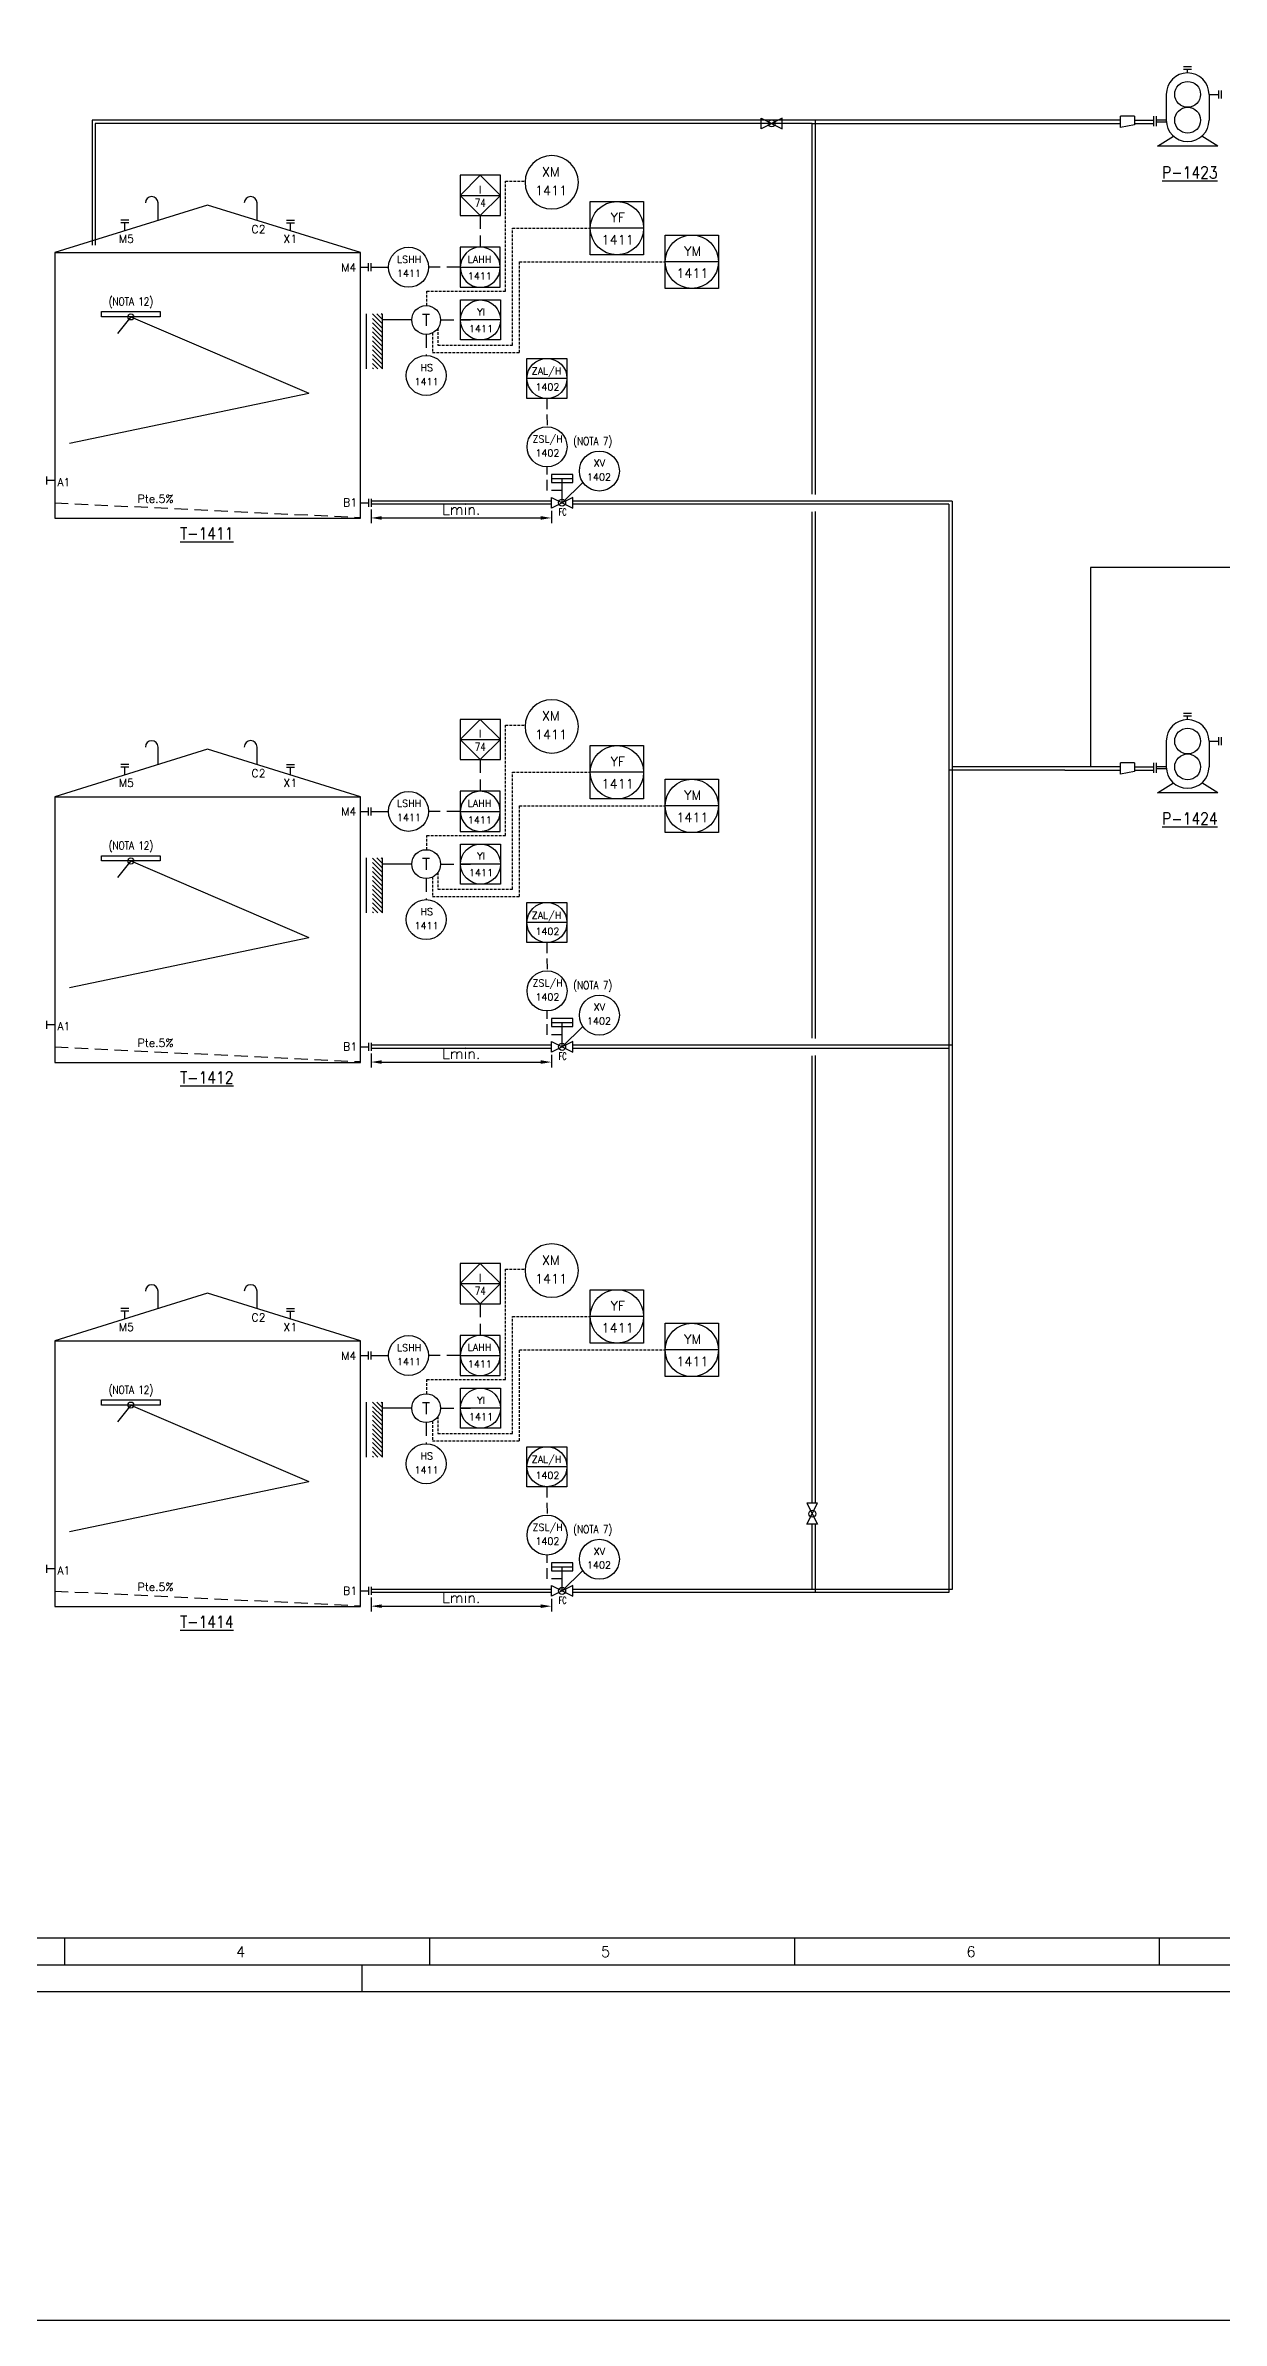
# Model space of a CAD drawing. Header units: millimetres. Extents: x 108 to 2962, y 3858 to 4561.
# Drawn here: x 378.1 to 598.6, y 3857.6 to 4283.9 of the extents above; entities that cross this region are included whole.
import ezdxf
from ezdxf.enums import TextEntityAlignment as Align

# ---------------------------------------------------------------- set-up
doc = ezdxf.new("R2010")
doc.units = ezdxf.units.MM
doc.linetypes.add('TRAZOS', pattern=[0.75, 0.5, -0.25])
for name, color, linetype in [('CAJETIN', 1, 'Continuous'), ('COTAS', 4, 'Continuous'), ('EQUIPOS', 5, 'Continuous'), ('EQUIPOS 02', 1, 'Continuous'), ('FORMATO', 7, 'Continuous'), ('INSTRUMENTOS', 1, 'Continuous'), ('TEX', 7, 'Continuous'), ('TEX EQUIPOS', 6, 'Continuous'), ('TEXTO-INSTRUMENTACION', 7, 'Continuous'), ('TEXTO-VALVULAS Y ACCESORIOS', 7, 'Continuous'), ('TUBERIA', 5, 'Continuous'), ('TUBERÍA2', 1, 'TRAZOS'), ('VALVULAS Y ACCESORIOS', 1, 'Continuous')]:
    doc.layers.add(name, color=color, linetype=linetype)
doc.styles.add('PY', font='ROMANS.shx')
doc.styles.add('PY1', font='ROMANS.shx', dxfattribs={"width": 0.8})
doc.styles.add('PY3', font='ROMANS.shx', dxfattribs={"width": 0.6})
doc.styles.add('TXT', font='txt')
doc.linetypes.add('SEÑAL_MECANICA2', pattern='A,4.411183,["o",PY,S=4.130212,R=360,X=0,Y=-1.374288],0.588817,-0.374158,["",PY,S=2,R=360,X=0,Y=-0.688262],-2.183682', length=7.55784)
doc.dimstyles.new('1-5', dxfattribs={"dimtxt": 2, "dimasz": 2, "dimexe": 1, "dimexo": 0.5, "dimgap": 0.6, "dimtad": 1, "dimdec": 0, "dimlfac": 5, "dimzin": 0, "dimdsep": 46, "dimtxsty": 'PY', "dimcen": 0.7, "dimclrd": 4, "dimclre": 4, "dimclrt": 7, "dimazin": 0, "dimtfac": 1, "dimtdec": 0, "dimtofl": 0, "dimtmove": 0, "dimatfit": 3, "dimfxl": 1, "dimtolj": 1, "dimtzin": 0, "dimarcsym": 0})

# ---------------------------------------------------------------- blocks, each defined once
blk = doc.blocks.new('SEÑAL CIR')
at = {"color": 1}
blk.add_circle((0, 5.7), 5.7, dxfattribs=at)
at = {"layer": 'INSTRUMENTOS', "linetype": 'Continuous', "style": 'PY', "flags": 4}
for p in [(0.18, 6.94), (0.13, 2.95)]:
    blk.add_attdef('---', text='', height=2, dxfattribs=at).set_placement(p, align=Align.CENTER)
blk = doc.blocks.new('SEÑAL CIRCU MARCO')
at = {"color": 1, "linetype": 'Continuous', "ltscale": 0.5}
blk.add_line((5.7, 5.7), (-5.7, 5.7), dxfattribs=at)
at = {"color": 1, "flags": 128}
blk.add_lwpolyline([(5.7, 0), (-5.7, 0), (-5.7, 11.4), (5.7, 11.4)], close=True, dxfattribs=at)
at = {"color": 1}
blk.add_circle((0, 5.7), 5.7, dxfattribs=at)
at = {"style": 'PY'}
for tag, p in [('XXX', (0.18, 7.98)), ('YYY', (0.13, 3.24))]:
    blk.add_attdef(tag, text='', height=2, dxfattribs=at).set_placement(p, align=Align.MIDDLE)
blk = doc.blocks.new('SECUENCIA PROGRAMADA EN SISTEMA DE CONTROL PLC')
at = {"layer": 'INSTRUMENTOS'}
blk.add_line((-5, 5), (5, 5), dxfattribs=at)
at = {"layer": 'INSTRUMENTOS', "flags": 128}
for points in [[(0, 0), (-5, 5), (0, 10), (5, 5)], [(-5, 0), (5, 0), (5, 10), (-5, 10)]]:
    blk.add_lwpolyline(points, close=True, dxfattribs=at)
at = {"layer": 'TEXTO-INSTRUMENTACION', "linetype": 'Continuous', "style": 'PY1', "width": 0.8}
for tag, p in [('XXX', (0.01, 6.43)), ('YYY', (0.01, 3.17))]:
    blk.add_attdef(tag, text='', height=2, dxfattribs=at).set_placement(p, align=Align.MIDDLE_CENTER)
blk = doc.blocks.new('VALV GLOB-V')
at = {"layer": 'INSTRUMENTOS', "color": 1, "flags": 128}
blk.add_lwpolyline([(5.7, -1.43), (5.7, 1.43), (0, -1.43), (0, 1.43)], close=True, dxfattribs=at)
at = {"layer": 'INSTRUMENTOS', "color": 1}
blk.add_circle((2.85, 0), 0.95, dxfattribs=at)
at = {"layer": 'INSTRUMENTOS', "color": 7, "linetype": 'SEÑAL_MECANICA2', "style": 'PY'}
blk.add_attdef('REF.', text='', height=2, dxfattribs=at).set_placement((3, -3.37), align=Align.MIDDLE)
blk = doc.blocks.new('*D22')
at = {"layer": 'COTAS', "color": 4, "lineweight": -2, "transparency": 16777216}
for p, q in [((439.14, 3993.05), (439.14, 3990.44)), ((441.14, 3991.44), (470.97, 3991.44)), ((472.97, 3992.8), (472.97, 3990.44))]:
    blk.add_line(p, q, dxfattribs=at)
at = {"layer": 'COTAS', "color": 4, "transparency": 16777216}
for points in [[(441.14, 3991.78), (441.14, 3991.11), (439.14, 3991.44)], [(470.97, 3991.78), (470.97, 3991.11), (472.97, 3991.44)]]:
    blk.add_solid(points, dxfattribs=at)
at = {"layer": 'Defpoints', "color": 0, "transparency": 16777216}
for p in [(439.14, 3993.55), (472.97, 3993.3), (472.97, 3991.44)]:
    blk.add_point(p, dxfattribs=at)
at = {"layer": 'COTAS', "color": 7, "transparency": 16777216, "insert": (456.06, 3993.04), "char_height": 2, "attachment_point": 5, "style": 'PY'}
blk.add_mtext('\\A1;Lmin.', dxfattribs=at)
blk = doc.blocks.new('*D23')
at = {"layer": 'COTAS', "color": 4, "lineweight": -2, "transparency": 16777216}
for p, q in [((439.14, 4095.03), (439.14, 4092.42)), ((441.14, 4093.42), (470.97, 4093.42)), ((472.97, 4094.78), (472.97, 4092.42))]:
    blk.add_line(p, q, dxfattribs=at)
at = {"layer": 'COTAS', "color": 4, "transparency": 16777216}
for points in [[(441.14, 4093.76), (441.14, 4093.09), (439.14, 4093.42)], [(470.97, 4093.76), (470.97, 4093.09), (472.97, 4093.42)]]:
    blk.add_solid(points, dxfattribs=at)
at = {"layer": 'Defpoints', "color": 0, "transparency": 16777216}
for p in [(439.14, 4095.53), (472.97, 4095.28), (472.97, 4093.42)]:
    blk.add_point(p, dxfattribs=at)
at = {"layer": 'COTAS', "color": 7, "transparency": 16777216, "insert": (456.06, 4095.02), "char_height": 2, "attachment_point": 5, "style": 'PY'}
blk.add_mtext('\\A1;Lmin.', dxfattribs=at)
blk = doc.blocks.new('*D21')
at = {"layer": 'COTAS', "color": 4, "lineweight": -2, "transparency": 16777216}
for p, q in [((439.14, 4197.01), (439.14, 4194.4)), ((472.97, 4196.76), (472.97, 4194.4)), ((441.14, 4195.4), (470.97, 4195.4))]:
    blk.add_line(p, q, dxfattribs=at)
at = {"layer": 'COTAS', "color": 4, "transparency": 16777216}
for points in [[(441.14, 4195.74), (441.14, 4195.07), (439.14, 4195.4)], [(470.97, 4195.74), (470.97, 4195.07), (472.97, 4195.4)]]:
    blk.add_solid(points, dxfattribs=at)
at = {"layer": 'Defpoints', "color": 0, "transparency": 16777216}
for p in [(439.14, 4197.51), (472.97, 4197.26), (472.97, 4195.4)]:
    blk.add_point(p, dxfattribs=at)
at = {"layer": 'COTAS', "color": 7, "transparency": 16777216, "insert": (456.06, 4197), "char_height": 2, "attachment_point": 5, "style": 'PY'}
blk.add_mtext('\\A1;Lmin.', dxfattribs=at)
blk = doc.blocks.new('BOMBA TORNILLO HELICOIDAL')
at = {"layer": 'EQUIPOS', "linetype": 'Continuous'}
for p, q in [((8.47, 11.81), (8.47, 12.67)), ((13.82, 6.46), (16.27, 6.46)), ((3.12, 0), (0.67, 0))]:
    blk.add_line(p, q, dxfattribs=at)
at = {"layer": 'EQUIPOS'}
for p, q in [((3.12, 6.46), (3.12, 0)), ((13.82, 6.46), (13.82, 0)), ((0.94, -6.45), (4.91, -3.99)), ((15.99, -6.45), (12.03, -3.99)), ((15.99, -6.45), (0.94, -6.45))]:
    blk.add_line(p, q, dxfattribs=at)
for centre, start, end in [((8.47, 6.46), 0, 180), ((8.47, 0), 180, 0)]:
    blk.add_arc(centre, 5.35, start, end, dxfattribs=at)
at = {"layer": 'EQUIPOS 02', "color": 5}
for centre in [(8.47, 6.46), (8.47, 0)]:
    blk.add_circle(centre, 3.23, dxfattribs=at)
at = {"layer": 'TUBERIA', "linetype": 'Continuous'}
blk.add_line((2.65, 0), (0.67, 0), dxfattribs=at)
at = {"layer": 'VALVULAS Y ACCESORIOS', "ltscale": 0.1}
for p, q in [((9.47, 13.34), (7.47, 13.34)), ((9.47, 12.67), (7.47, 12.67)), ((16.27, 5.46), (16.27, 7.46)), ((16.94, 5.46), (16.94, 7.46)), ((0, -1), (0, 1)), ((0, -1), (0, 1)), ((0.67, -1), (0.67, 1)), ((0.67, -1), (0.67, 1))]:
    blk.add_line(p, q, dxfattribs=at)
at = {"layer": 'TEX EQUIPOS', "linetype": 'Continuous', "style": 'PY1', "width": 0.8}
blk.add_attdef('REF_EQUIPO', text='', height=3, dxfattribs=at).set_placement((8.47, -9.73), align=Align.MIDDLE_CENTER)
blk = doc.blocks.new('MARCO-A1')
at = {"layer": 'FORMATO', "color": 5}
for p, q in [((215.25, 10), (215.25, 5)), ((283.67, 10), (283.67, 5)), ((352.08, 10), (352.08, 5)), ((420.5, 10), (420.5, 5))]:
    blk.add_line(p, q, dxfattribs=at)
at = {"layer": 'FORMATO', "color": 1, "linetype": 'Continuous'}
blk.add_line((271, 5), (271, 0), dxfattribs=at)
at = {"layer": 'FORMATO', "color": 1}
blk.add_lwpolyline([(0, 594), (841, 594), (841, 0), (0, 0)], close=True, dxfattribs=at)
at = {"layer": 'FORMATO', "color": 5}
blk.add_lwpolyline([(5, 589), (836, 589), (836, 5), (5, 5)], close=True, dxfattribs=at)
at = {"layer": 'FORMATO', "color": 8, "linetype": 'Continuous'}
blk.add_lwpolyline([(10, 584), (831, 584), (831, 10), (10, 10)], close=True, dxfattribs=at)
at = {"layer": 'FORMATO', "color": 1, "style": 'PY'}
for s, p in [('4', (247.4, 6.5)), ('5', (315.82, 6.5)), ('6', (384.34, 6.5))]:
    blk.add_text(s, height=2, dxfattribs=at).set_placement(p)

msp = doc.modelspace()

# ---------------------------------------------------------------- hatches: boundary and pattern name
at = {"layer": 'EQUIPOS'}
h = msp.add_hatch(dxfattribs=at)
h.set_pattern_fill('ANSI31', color=4, scale=0.1875, style=0)
h.set_pattern_definition([(135, (1365.5882, 4826.2448), (0.4209495, 0.4209495), [])])
h.paths.add_polyline_path([(441.28, 4223.35), (439.41, 4223.35), (439.41, 4233.67), (441.28, 4233.67)])
h = msp.add_hatch(dxfattribs=at)
h.set_pattern_fill('ANSI31', color=4, scale=0.1875, style=0)
h.set_pattern_definition([(135, (1365.5882, 4724.26406), (0.4209495, 0.4209495), [])])
h.paths.add_polyline_path([(441.28, 4121.37), (439.41, 4121.37), (439.41, 4131.68), (441.28, 4131.68)])
h = msp.add_hatch(dxfattribs=at)
h.set_pattern_fill('ANSI31', color=4, scale=0.1875, style=0)
h.set_pattern_definition([(135, (1365.5882, 4622.2833), (0.4209495, 0.4209495), [])])
h.paths.add_polyline_path([(441.28, 4019.39), (439.41, 4019.39), (439.41, 4029.7), (441.28, 4029.7)])

# ---------------------------------------------------------------- linework, layer by layer
at = {"color": 1}
for p, q in [((579.66, 4268.58), (579.66, 4270.72)), ((582.29, 4270.72), (579.66, 4270.72)), ((582.29, 4269.07), (579.66, 4268.58)), ((582.29, 4270.72), (582.29, 4269.07)), ((439.14, 4242.39), (442.43, 4242.39)), ((446.78, 4232.51), (441.28, 4232.51)), ((474.97, 4198.26), (478.85, 4202.07)), ((579.66, 4147.37), (579.66, 4149.51)), ((582.29, 4149.51), (579.66, 4149.51)), ((582.29, 4149.51), (582.29, 4147.87)), ((582.29, 4147.87), (579.66, 4147.37)), ((439.14, 4140.41), (442.43, 4140.41)), ((446.78, 4130.53), (441.28, 4130.53)), ((474.97, 4096.28), (478.85, 4100.09)), ((439.14, 4038.43), (442.43, 4038.43)), ((446.78, 4028.55), (441.28, 4028.55)), ((474.97, 3994.3), (478.85, 3998.11))]:
    msp.add_line(p, q, dxfattribs=at)
at = {"color": 2}
msp.add_lwpolyline([(107.7, 4560.78), (1052.9, 4560.78), (1052.9, 3857.56), (107.7, 3857.56)], close=True, dxfattribs=at)
at = {"color": 1}
for centre in [(449.48, 4232.51), (449.48, 4130.53), (449.48, 4028.55)]:
    msp.add_circle(centre, 2.7, dxfattribs=at)
at = {"layer": 'CAJETIN', "color": 1, "linetype": 'TRAZOS', "ltscale": 5}
for p, q in [((459.63, 4252.09), (459.63, 4246.14)), ((455.87, 4242.39), (449.93, 4242.39)), ((379.84, 4198.24), (437.16, 4195.48)), ((459.63, 4150.11), (459.63, 4144.16)), ((455.87, 4140.41), (449.93, 4140.41)), ((379.84, 4096.26), (437.16, 4093.5)), ((459.63, 4048.13), (459.63, 4042.18)), ((455.87, 4038.43), (449.93, 4038.43)), ((379.84, 3994.28), (437.16, 3991.52))]:
    msp.add_line(p, q, dxfattribs=at)
at = {"layer": 'CAJETIN', "color": 1, "linetype": 'TRAZOS', "ltscale": 4}
for p, q in [((472.13, 4217.8), (472.14, 4212.49)), ((472.14, 4200.52), (472.14, 4204.99)), ((474.97, 4200.52), (472.14, 4200.52)), ((472.13, 4115.82), (472.14, 4110.51)), ((472.14, 4098.54), (472.14, 4103.01)), ((474.97, 4098.54), (472.14, 4098.54)), ((472.13, 4013.84), (472.14, 4008.53)), ((472.14, 3996.56), (472.14, 4001.03)), ((474.97, 3996.56), (472.14, 3996.56))]:
    msp.add_line(p, q, dxfattribs=at)
at = {"layer": 'EQUIPOS', "linetype": 'Continuous'}
for p, q in [((596.26, 4274.79), (598.1, 4274.79)), ((588.24, 4269.6), (586.4, 4269.6)), ((596.26, 4153.59), (598.1, 4153.59)), ((588.24, 4148.39), (586.4, 4148.39))]:
    msp.add_line(p, q, dxfattribs=at)
at = {"layer": 'EQUIPOS'}
for p, q in [((408.5, 4254.04), (379.84, 4245.14)), ((437.16, 4245.14), (408.5, 4254.04)), ((379.84, 4245.14), (379.84, 4195.33)), ((437.16, 4198.26), (437.16, 4245.14)), ((394.11, 4233.09), (391.6, 4229.98)), ((394.11, 4233.09), (427.51, 4218.77)), ((382.6, 4209.4), (427.51, 4218.77)), ((437.16, 4195.33), (437.16, 4198.26)), ((379.84, 4195.33), (437.16, 4195.33)), ((408.5, 4152.06), (379.84, 4143.16)), ((437.16, 4143.16), (408.5, 4152.06)), ((379.84, 4143.16), (379.84, 4093.35)), ((437.16, 4096.28), (437.16, 4143.16)), ((394.11, 4131.11), (391.6, 4128)), ((394.11, 4131.11), (427.51, 4116.79)), ((382.6, 4107.42), (427.51, 4116.79)), ((379.84, 4093.35), (437.16, 4093.35)), ((437.16, 4093.35), (437.16, 4096.28)), ((408.5, 4050.08), (379.84, 4041.18)), ((437.16, 4041.18), (408.5, 4050.08)), ((379.84, 4041.18), (379.84, 3991.37)), ((437.16, 3994.3), (437.16, 4041.18)), ((394.11, 4029.13), (391.6, 4026.02)), ((394.11, 4029.13), (427.51, 4014.81)), ((382.6, 4005.44), (427.51, 4014.81)), ((379.84, 3991.37), (437.16, 3991.37)), ((437.16, 3991.37), (437.16, 3994.3))]:
    msp.add_line(p, q, dxfattribs=at)
at = {"layer": 'EQUIPOS', "color": 4}
for p, q in [((438.28, 4223.35), (438.28, 4233.67)), ((441.28, 4223.35), (441.28, 4233.67)), ((438.28, 4121.37), (438.28, 4131.69)), ((441.28, 4121.37), (441.28, 4131.69)), ((438.28, 4019.39), (438.28, 4029.71)), ((441.28, 4019.39), (441.28, 4029.71))]:
    msp.add_line(p, q, dxfattribs=at)
at = {"layer": 'EQUIPOS', "linetype": 'Continuous', "flags": 128}
for points in [[(399.22, 4251.16), (399.22, 4254.44, 1), (396.83, 4254.44, -1)], [(417.78, 4251.16), (417.78, 4254.44, 1), (415.38, 4254.44, -1)], [(399.22, 4149.18), (399.22, 4152.46, 1), (396.83, 4152.46, -1)], [(417.78, 4149.18), (417.78, 4152.46, 1), (415.38, 4152.46, -1)], [(399.22, 4047.2), (399.22, 4050.48, 1), (396.83, 4050.48, -1)], [(417.78, 4047.2), (417.78, 4050.48, 1), (415.38, 4050.48, -1)]]:
    msp.add_lwpolyline(points, format="xyb", dxfattribs=at)
at = {"layer": 'EQUIPOS'}
for points in [[(388.62, 4234.08), (399.59, 4234.08), (399.59, 4233.09), (388.62, 4233.09)], [(388.62, 4132.1), (399.59, 4132.1), (399.59, 4131.11), (388.62, 4131.11)], [(388.62, 4030.12), (399.59, 4030.12), (399.59, 4029.13), (388.62, 4029.13)]]:
    msp.add_lwpolyline(points, close=True, dxfattribs=at)
for centre in [(394.11, 4233.09), (394.11, 4131.11), (394.11, 4029.13)]:
    msp.add_circle(centre, 0.571, dxfattribs=at)
at = {"layer": 'EQUIPOS 02', "color": 5}
for p, q in [((379.84, 4245.14), (437.16, 4245.14)), ((379.84, 4143.16), (437.16, 4143.16)), ((379.84, 4041.18), (437.16, 4041.18))]:
    msp.add_line(p, q, dxfattribs=at)
at = {"layer": 'TUBERIA', "color": 5, "linetype": 'Continuous'}
for p, q in [((521.87, 4269.35), (579.66, 4269.35)), ((582.29, 4269.35), (585.9, 4269.35)), ((472.97, 4198.56), (439.14, 4198.56)), ((452.64, 4198.56), (443.12, 4198.56)), ((452.64, 4198.56), (443.12, 4198.56)), ((548.08, 4198.56), (476.97, 4198.56)), ((548.08, 4198.56), (548.08, 3994.6)), ((569.81, 4148.74), (548.08, 4148.74)), ((579.66, 4148.74), (569.81, 4148.74)), ((582.29, 4148.74), (585.9, 4148.74)), ((472.97, 4096.58), (439.14, 4096.58)), ((452.64, 4096.58), (443.12, 4096.58)), ((452.64, 4096.58), (443.12, 4096.58)), ((548.08, 4096.58), (476.97, 4096.58)), ((472.97, 3994.6), (439.14, 3994.6)), ((452.64, 3994.6), (443.12, 3994.6)), ((452.64, 3994.6), (443.12, 3994.6)), ((548.08, 3994.6), (476.97, 3994.6))]:
    msp.add_line(p, q, dxfattribs=at)
at = {"layer": 'TUBERIA', "color": 4, "linetype": 'Continuous'}
for p, q in [((579.66, 4269.95), (522.47, 4269.95)), ((582.29, 4269.95), (585.9, 4269.95)), ((472.97, 4197.96), (439.14, 4197.96)), ((452.64, 4197.96), (443.12, 4197.96)), ((452.64, 4197.96), (443.12, 4197.96)), ((547.48, 4197.96), (476.97, 4197.96)), ((547.48, 4197.96), (547.48, 3994)), ((569.21, 4148.14), (547.48, 4148.14)), ((569.21, 4148.14), (579.66, 4148.14)), ((582.29, 4148.14), (585.9, 4148.14)), ((472.97, 4095.98), (439.14, 4095.98)), ((452.64, 4095.98), (443.12, 4095.98)), ((452.64, 4095.98), (443.12, 4095.98)), ((547.48, 4095.98), (476.97, 4095.98)), ((472.97, 3994), (439.14, 3994)), ((452.64, 3994), (443.12, 3994)), ((452.64, 3994), (443.12, 3994)), ((547.48, 3994), (476.97, 3994))]:
    msp.add_line(p, q, dxfattribs=at)
at = {"layer": 'TUBERIA', "linetype": 'Continuous'}
for p, q in [((392.96, 4249.21), (392.96, 4250.7)), ((424.04, 4249.21), (424.04, 4250.7)), ((437.16, 4242.39), (438.64, 4242.39)), ((379.84, 4202.39), (378.36, 4202.39)), ((437.16, 4198.26), (438.64, 4198.26)), ((392.96, 4147.23), (392.96, 4148.72)), ((424.04, 4147.23), (424.04, 4148.72)), ((437.16, 4140.41), (438.64, 4140.41)), ((379.84, 4100.41), (378.36, 4100.41)), ((437.16, 4096.28), (438.64, 4096.28)), ((392.96, 4045.25), (392.96, 4046.74)), ((424.04, 4045.25), (424.04, 4046.74)), ((437.16, 4038.43), (438.64, 4038.43)), ((379.84, 3998.43), (378.36, 3998.43)), ((437.16, 3994.3), (438.64, 3994.3))]:
    msp.add_line(p, q, dxfattribs=at)
at = {"layer": 'TUBERIA', "color": 1, "linetype": 'TRAZOS', "ltscale": 5}
for p, q in [((449.48, 4229.81), (449.48, 4225.85)), ((452.18, 4232.51), (457.81, 4232.51)), ((449.48, 4127.83), (449.48, 4123.87)), ((452.18, 4130.53), (457.81, 4130.53)), ((449.48, 4025.85), (449.48, 4021.89)), ((452.18, 4028.55), (457.81, 4028.55))]:
    msp.add_line(p, q, dxfattribs=at)
at = {"layer": 'TUBERIA', "color": 4, "linetype": 'Continuous'}
for points in [[(522.47, 4199.82), (522.47, 4269.95), (386.84, 4269.95), (386.84, 4246.53)], [(522.47, 4097.84), (522.47, 4196.63)], [(522.47, 4010.75), (522.47, 4094.65)], [(522.47, 3994), (522.47, 4006.8)]]:
    msp.add_lwpolyline(points, dxfattribs=at)
at = {"layer": 'TUBERIA'}
for points in [[(521.87, 4199.88), (521.87, 4269.35), (387.44, 4269.35), (387.44, 4246.53)], [(521.87, 4097.9), (521.87, 4196.57)], [(521.87, 4010.75), (521.87, 4094.59)], [(521.87, 3994.6), (521.87, 4006.8)]]:
    msp.add_lwpolyline(points, dxfattribs=at)
at = {"layer": 'TUBERIA', "color": 5, "linetype": 'Continuous'}
msp.add_lwpolyline([(626.87, 4168.12), (626.87, 4186.12), (574.04, 4186.12), (574.04, 4148.74)], dxfattribs=at)
at = {"layer": 'TUBERÍA2'}
for points in [[(449.58, 4235.21), (449.58, 4237.88), (464.33, 4237.88), (464.33, 4258.55), (468.03, 4258.55)], [(451.69, 4230.96), (451.69, 4227.78), (465.68, 4227.78), (465.68, 4249.71), (480.26, 4249.71)], [(450.68, 4230.09), (450.68, 4226.41), (466.99, 4226.41), (466.99, 4243.42), (494.29, 4243.42)], [(449.58, 4133.23), (449.58, 4135.9), (464.33, 4135.9), (464.33, 4156.57), (468.03, 4156.57)], [(451.69, 4128.98), (451.69, 4125.8), (465.68, 4125.8), (465.68, 4147.73), (480.26, 4147.73)], [(450.68, 4128.11), (450.68, 4124.43), (466.99, 4124.43), (466.99, 4141.44), (494.29, 4141.44)], [(449.58, 4031.25), (449.58, 4033.92), (464.33, 4033.92), (464.33, 4054.59), (468.03, 4054.59)], [(451.69, 4027), (451.69, 4023.81), (465.68, 4023.81), (465.68, 4045.75), (480.26, 4045.75)], [(450.68, 4026.13), (450.68, 4022.45), (466.99, 4022.45), (466.99, 4039.46), (494.29, 4039.46)]]:
    msp.add_lwpolyline(points, dxfattribs=at)
at = {"layer": 'VALVULAS Y ACCESORIOS', "ltscale": 0.1}
for p, q in [((598.1, 4274.04), (598.1, 4275.54)), ((585.9, 4268.9), (585.9, 4270.4)), ((585.9, 4268.85), (585.9, 4270.35)), ((586.4, 4268.85), (586.4, 4270.35)), ((586.4, 4268.85), (586.4, 4270.35)), ((393.71, 4251.2), (392.21, 4251.2)), ((423.29, 4251.2), (424.79, 4251.2)), ((393.71, 4250.7), (392.21, 4250.7)), ((423.29, 4250.7), (424.79, 4250.7)), ((438.64, 4241.64), (438.64, 4243.14)), ((439.14, 4241.64), (439.14, 4243.14)), ((378.36, 4201.64), (378.36, 4203.14)), ((438.64, 4199.01), (438.64, 4197.51)), ((439.14, 4199.01), (439.14, 4197.51)), ((598.1, 4152.84), (598.1, 4154.34)), ((393.71, 4149.22), (392.21, 4149.22)), ((423.29, 4149.22), (424.79, 4149.22)), ((585.9, 4147.69), (585.9, 4149.19)), ((585.9, 4147.64), (585.9, 4149.14)), ((586.4, 4147.64), (586.4, 4149.14)), ((586.4, 4147.64), (586.4, 4149.14)), ((393.71, 4148.72), (392.21, 4148.72)), ((423.29, 4148.72), (424.79, 4148.72)), ((438.64, 4139.66), (438.64, 4141.16)), ((439.14, 4139.66), (439.14, 4141.16)), ((378.36, 4099.66), (378.36, 4101.16)), ((438.64, 4097.03), (438.64, 4095.53)), ((439.14, 4097.03), (439.14, 4095.53)), ((393.71, 4047.24), (392.21, 4047.24)), ((393.71, 4046.74), (392.21, 4046.74)), ((423.29, 4047.24), (424.79, 4047.24)), ((423.29, 4046.74), (424.79, 4046.74)), ((438.64, 4037.68), (438.64, 4039.18)), ((439.14, 4037.68), (439.14, 4039.18)), ((378.36, 3997.68), (378.36, 3999.18)), ((438.64, 3995.05), (438.64, 3993.55)), ((439.14, 3995.05), (439.14, 3993.55))]:
    msp.add_line(p, q, dxfattribs=at)
at = {"layer": 'VALVULAS Y ACCESORIOS'}
for p, q in [((472.97, 4202.79), (476.97, 4202.79)), ((474.97, 4198.26), (474.97, 4202.79)), ((472.97, 4100.81), (476.97, 4100.81)), ((474.97, 4096.28), (474.97, 4100.81)), ((472.97, 3998.83), (476.97, 3998.83)), ((474.97, 3994.3), (474.97, 3998.83))]:
    msp.add_line(p, q, dxfattribs=at)
at = {"layer": 'VALVULAS Y ACCESORIOS', "flags": 128}
for points in [[(472.97, 4203.54), (472.97, 4202.04), (476.97, 4202.04), (476.97, 4203.54)], [(472.97, 4197.26), (472.97, 4199.26), (476.97, 4197.26), (476.97, 4199.26)], [(472.97, 4101.56), (472.97, 4100.06), (476.97, 4100.06), (476.97, 4101.56)], [(472.97, 4095.28), (472.97, 4097.28), (476.97, 4095.28), (476.97, 4097.28)], [(472.97, 3999.58), (472.97, 3998.08), (476.97, 3998.08), (476.97, 3999.58)], [(472.97, 3993.3), (472.97, 3995.3), (476.97, 3993.3), (476.97, 3995.3)]]:
    msp.add_lwpolyline(points, close=True, dxfattribs=at)

# ---------------------------------------------------------------- block references
msp.add_blockref('MARCO-A1', (166.44, 3919.19))
at = {"xscale": 0.75, "yscale": 0.75, "zscale": 0.75}
for p in [(585.9, 4269.95), (585.9, 4148.74)]:
    msp.add_blockref('BOMBA TORNILLO HELICOIDAL', p, dxfattribs=at)
at = {"linetype": 'Continuous', "xscale": 0.6924473684211989, "yscale": 0.6924473684211989, "zscale": 0.6924473684211989}
msp.add_blockref('VALV GLOB-V', (512.29, 4269.35), dxfattribs=at)
ref = msp.add_blockref('SECUENCIA PROGRAMADA EN SISTEMA DE CONTROL PLC', (459.63, 4252.09), dxfattribs=dict(xscale=0.7541787529660269, yscale=0.7541787529660269, zscale=0.7541787529660269))
ref.add_attrib('XXX', 'I', dxfattribs={"layer": 'TEXTO-INSTRUMENTACION', "linetype": 'Continuous', "height": 1.51, "style": 'TXT'}).set_placement((459.63, 4256.94), align=Align.MIDDLE_CENTER)
ref.add_attrib('YYY', '74', dxfattribs={"layer": 'TEXTO-INSTRUMENTACION', "linetype": 'Continuous', "height": 1.508, "style": 'PY1', "width": 0.8}).set_placement((459.63, 4254.48), align=Align.MIDDLE_CENTER)
at = {"linetype": 'Continuous'}
ref = msp.add_blockref('SEÑAL CIR', (473.02, 4253.31), dxfattribs=dict(at, xscale=-0.8771000000000413, yscale=0.8771000000000413, zscale=0.8771000000000413))
ref.add_attrib('---', 'XM', dxfattribs={"layer": 'INSTRUMENTOS', "color": 7, "linetype": 'Continuous', "height": 1.754, "style": 'PY'}).set_placement((472.86, 4259.4), align=Align.CENTER)
ref.add_attrib('---', '1411', dxfattribs={"layer": 'INSTRUMENTOS', "color": 7, "linetype": 'Continuous', "height": 1.754, "style": 'PY'}).set_placement((472.91, 4255.9), align=Align.CENTER)
for p, xscale, yscale, zscale, values in [((485.26, 4244.71), 0.8771000000000413, 0.8771000000000413, 0.8771000000000413, {'XXX': 'YF', 'YYY': '1411'}), ((499.29, 4238.42), 0.8771000000000413, 0.8771000000000413, 0.8771000000000413, {'XXX': 'YM', 'YYY': '1411'}), ((459.68, 4228.76), 0.6578250000000025, 0.6578250000000025, 0.6578250000000025, {'XXX': 'YI', 'YYY': '1411'}), ((485.26, 4142.73), 0.8771000000000413, 0.8771000000000413, 0.8771000000000413, {'XXX': 'YF', 'YYY': '1411'}), ((499.29, 4136.44), 0.8771000000000413, 0.8771000000000413, 0.8771000000000413, {'XXX': 'YM', 'YYY': '1411'}), ((459.68, 4126.78), 0.6578250000000025, 0.6578250000000025, 0.6578250000000025, {'XXX': 'YI', 'YYY': '1411'}), ((485.26, 4040.75), 0.8771000000000413, 0.8771000000000413, 0.8771000000000413, {'XXX': 'YF', 'YYY': '1411'}), ((499.29, 4034.46), 0.8771000000000413, 0.8771000000000413, 0.8771000000000413, {'XXX': 'YM', 'YYY': '1411'}), ((459.68, 4024.8), 0.6578250000000025, 0.6578250000000025, 0.6578250000000025, {'XXX': 'YI', 'YYY': '1411'})]:
    msp.add_blockref('SEÑAL CIRCU MARCO', p, dxfattribs=dict(xscale=xscale, yscale=yscale, zscale=zscale)).add_auto_attribs(values)
ref = msp.add_blockref('SEÑAL CIR', (446.18, 4238.64), dxfattribs=dict(at, xscale=0.6578250000000025, yscale=0.6578250000000025, zscale=0.6578250000000025))
ref.add_attrib('---', 'LSHH', dxfattribs={"layer": 'INSTRUMENTOS', "color": 7, "linetype": 'Continuous', "height": 1.316, "style": 'PY'}).set_placement((446.3, 4243.21), align=Align.CENTER)
ref.add_attrib('---', '1411', dxfattribs={"layer": 'INSTRUMENTOS', "color": 7, "linetype": 'Continuous', "height": 1.316, "style": 'PY'}).set_placement((446.26, 4240.58), align=Align.CENTER)
ref = msp.add_blockref('SEÑAL CIRCU MARCO', (459.63, 4238.64), dxfattribs=dict(xscale=-0.6583413101932365, yscale=0.6583413101930092, zscale=0.6583413101931133))
ref.add_attrib('XXX', 'LAHH', dxfattribs={"height": 1.317, "style": 'PY'}).set_placement((459.5, 4243.89), align=Align.MIDDLE)
ref.add_attrib('YYY', '1411', dxfattribs={"height": 1.317, "style": 'PY'}).set_placement((459.54, 4240.77), align=Align.MIDDLE)
ref = msp.add_blockref('SEÑAL CIR', (449.48, 4218.35), dxfattribs=dict(at, xscale=0.6578250000000025, yscale=0.6578250000000025, zscale=0.6578250000000025))
ref.add_attrib('---', 'HS', dxfattribs={"layer": 'INSTRUMENTOS', "color": 7, "linetype": 'Continuous', "height": 1.316, "style": 'PY'}).set_placement((449.6, 4222.91), align=Align.CENTER)
ref.add_attrib('---', '1411', dxfattribs={"layer": 'INSTRUMENTOS', "color": 7, "linetype": 'Continuous', "height": 1.316, "style": 'PY'}).set_placement((449.56, 4220.29), align=Align.CENTER)
ref = msp.add_blockref('SEÑAL CIRCU MARCO', (472.13, 4217.8), dxfattribs=dict(xscale=0.6578250000000025, yscale=0.6578250000000025, zscale=0.6578250000000025))
ref.add_attrib('XXX', 'ZAL/H', dxfattribs={"height": 1.316, "style": 'PY'}).set_placement((472.06, 4222.83), align=Align.MIDDLE)
ref.add_attrib('YYY', '1402', dxfattribs={"height": 1.316, "style": 'PY'}).set_placement((472.22, 4219.93), align=Align.MIDDLE)
ref = msp.add_blockref('SEÑAL CIR', (472.14, 4204.99), dxfattribs=dict(at, xscale=0.6578250000000025, yscale=0.6578250000000025, zscale=0.6578250000000025))
ref.add_attrib('---', 'ZSL/H', dxfattribs={"layer": 'INSTRUMENTOS', "color": 7, "linetype": 'Continuous', "height": 1.316, "style": 'PY'}).set_placement((472.26, 4209.56), align=Align.CENTER)
ref.add_attrib('---', '1402', dxfattribs={"layer": 'INSTRUMENTOS', "color": 7, "linetype": 'Continuous', "height": 1.316, "style": 'PY'}).set_placement((472.22, 4206.93), align=Align.CENTER)
ref = msp.add_blockref('SEÑAL CIR', (481.95, 4200.44), dxfattribs=dict(at, xscale=0.6578250000000025, yscale=0.6578250000000025, zscale=0.6578250000000025))
ref.add_attrib('---', 'XV', dxfattribs={"layer": 'INSTRUMENTOS', "color": 7, "linetype": 'Continuous', "height": 1.316, "style": 'PY'}).set_placement((481.95, 4205.06), align=Align.CENTER)
ref.add_attrib('---', '1402', dxfattribs={"layer": 'INSTRUMENTOS', "color": 7, "linetype": 'Continuous', "height": 1.316, "style": 'PY'}).set_placement((481.89, 4202.44), align=Align.CENTER)
ref = msp.add_blockref('VALV GLOB-V', (472.97, 4198.26), dxfattribs=dict(at, xscale=0.7017547368416217, yscale=0.7017547368416217, zscale=0.7017547368416217))
ref.add_attrib('REF.', 'FC', dxfattribs={"layer": 'INSTRUMENTOS', "color": 7, "linetype": 'SEÑAL_MECANICA2', "height": 1.333, "style": 'PY3', "width": 0.6}).set_placement((475.07, 4196.5), align=Align.MIDDLE)
ref = msp.add_blockref('SECUENCIA PROGRAMADA EN SISTEMA DE CONTROL PLC', (459.63, 4150.11), dxfattribs=dict(xscale=0.7541787529660269, yscale=0.7541787529660269, zscale=0.7541787529660269))
ref.add_attrib('XXX', 'I', dxfattribs={"layer": 'TEXTO-INSTRUMENTACION', "linetype": 'Continuous', "height": 1.51, "style": 'TXT'}).set_placement((459.63, 4154.96), align=Align.MIDDLE_CENTER)
ref.add_attrib('YYY', '74', dxfattribs={"layer": 'TEXTO-INSTRUMENTACION', "linetype": 'Continuous', "height": 1.508, "style": 'PY1', "width": 0.8}).set_placement((459.63, 4152.5), align=Align.MIDDLE_CENTER)
ref = msp.add_blockref('SEÑAL CIR', (473.02, 4151.33), dxfattribs=dict(at, xscale=-0.8771000000000413, yscale=0.8771000000000413, zscale=0.8771000000000413))
ref.add_attrib('---', 'XM', dxfattribs={"layer": 'INSTRUMENTOS', "color": 7, "linetype": 'Continuous', "height": 1.754, "style": 'PY'}).set_placement((472.86, 4157.42), align=Align.CENTER)
ref.add_attrib('---', '1411', dxfattribs={"layer": 'INSTRUMENTOS', "color": 7, "linetype": 'Continuous', "height": 1.754, "style": 'PY'}).set_placement((472.91, 4153.92), align=Align.CENTER)
ref = msp.add_blockref('SEÑAL CIR', (446.18, 4136.66), dxfattribs=dict(at, xscale=0.6578250000000025, yscale=0.6578250000000025, zscale=0.6578250000000025))
ref.add_attrib('---', 'LSHH', dxfattribs={"layer": 'INSTRUMENTOS', "color": 7, "linetype": 'Continuous', "height": 1.316, "style": 'PY'}).set_placement((446.3, 4141.23), align=Align.CENTER)
ref.add_attrib('---', '1411', dxfattribs={"layer": 'INSTRUMENTOS', "color": 7, "linetype": 'Continuous', "height": 1.316, "style": 'PY'}).set_placement((446.26, 4138.6), align=Align.CENTER)
ref = msp.add_blockref('SEÑAL CIRCU MARCO', (459.63, 4136.66), dxfattribs=dict(xscale=-0.6583413101932365, yscale=0.6583413101930092, zscale=0.6583413101931133))
ref.add_attrib('XXX', 'LAHH', dxfattribs={"height": 1.317, "style": 'PY'}).set_placement((459.5, 4141.91), align=Align.MIDDLE)
ref.add_attrib('YYY', '1411', dxfattribs={"height": 1.317, "style": 'PY'}).set_placement((459.54, 4138.79), align=Align.MIDDLE)
ref = msp.add_blockref('SEÑAL CIR', (449.48, 4116.37), dxfattribs=dict(at, xscale=0.6578250000000025, yscale=0.6578250000000025, zscale=0.6578250000000025))
ref.add_attrib('---', 'HS', dxfattribs={"layer": 'INSTRUMENTOS', "color": 7, "linetype": 'Continuous', "height": 1.316, "style": 'PY'}).set_placement((449.6, 4120.93), align=Align.CENTER)
ref.add_attrib('---', '1411', dxfattribs={"layer": 'INSTRUMENTOS', "color": 7, "linetype": 'Continuous', "height": 1.316, "style": 'PY'}).set_placement((449.56, 4118.31), align=Align.CENTER)
ref = msp.add_blockref('SEÑAL CIRCU MARCO', (472.13, 4115.82), dxfattribs=dict(xscale=0.6578250000000025, yscale=0.6578250000000025, zscale=0.6578250000000025))
ref.add_attrib('XXX', 'ZAL/H', dxfattribs={"height": 1.316, "style": 'PY'}).set_placement((472.06, 4120.85), align=Align.MIDDLE)
ref.add_attrib('YYY', '1402', dxfattribs={"height": 1.316, "style": 'PY'}).set_placement((472.22, 4117.95), align=Align.MIDDLE)
ref = msp.add_blockref('SEÑAL CIR', (472.14, 4103.01), dxfattribs=dict(at, xscale=0.6578250000000025, yscale=0.6578250000000025, zscale=0.6578250000000025))
ref.add_attrib('---', 'ZSL/H', dxfattribs={"layer": 'INSTRUMENTOS', "color": 7, "linetype": 'Continuous', "height": 1.316, "style": 'PY'}).set_placement((472.26, 4107.58), align=Align.CENTER)
ref.add_attrib('---', '1402', dxfattribs={"layer": 'INSTRUMENTOS', "color": 7, "linetype": 'Continuous', "height": 1.316, "style": 'PY'}).set_placement((472.22, 4104.95), align=Align.CENTER)
ref = msp.add_blockref('SEÑAL CIR', (481.95, 4098.46), dxfattribs=dict(at, xscale=0.6578250000000025, yscale=0.6578250000000025, zscale=0.6578250000000025))
ref.add_attrib('---', 'XV', dxfattribs={"layer": 'INSTRUMENTOS', "color": 7, "linetype": 'Continuous', "height": 1.316, "style": 'PY'}).set_placement((481.95, 4103.07), align=Align.CENTER)
ref.add_attrib('---', '1402', dxfattribs={"layer": 'INSTRUMENTOS', "color": 7, "linetype": 'Continuous', "height": 1.316, "style": 'PY'}).set_placement((481.89, 4100.46), align=Align.CENTER)
ref = msp.add_blockref('VALV GLOB-V', (472.97, 4096.28), dxfattribs=dict(at, xscale=0.7017547368416217, yscale=0.7017547368416217, zscale=0.7017547368416217))
ref.add_attrib('REF.', 'FC', dxfattribs={"layer": 'INSTRUMENTOS', "color": 7, "linetype": 'SEÑAL_MECANICA2', "height": 1.333, "style": 'PY3', "width": 0.6}).set_placement((475.07, 4094.52), align=Align.MIDDLE)
ref = msp.add_blockref('SEÑAL CIR', (473.02, 4049.35), dxfattribs=dict(at, xscale=-0.8771000000000413, yscale=0.8771000000000413, zscale=0.8771000000000413))
ref.add_attrib('---', 'XM', dxfattribs={"layer": 'INSTRUMENTOS', "color": 7, "linetype": 'Continuous', "height": 1.754, "style": 'PY'}).set_placement((472.86, 4055.44), align=Align.CENTER)
ref.add_attrib('---', '1411', dxfattribs={"layer": 'INSTRUMENTOS', "color": 7, "linetype": 'Continuous', "height": 1.754, "style": 'PY'}).set_placement((472.91, 4051.94), align=Align.CENTER)
ref = msp.add_blockref('SECUENCIA PROGRAMADA EN SISTEMA DE CONTROL PLC', (459.63, 4048.13), dxfattribs=dict(xscale=0.7541787529660269, yscale=0.7541787529660269, zscale=0.7541787529660269))
ref.add_attrib('XXX', 'I', dxfattribs={"layer": 'TEXTO-INSTRUMENTACION', "linetype": 'Continuous', "height": 1.51, "style": 'TXT'}).set_placement((459.63, 4052.98), align=Align.MIDDLE_CENTER)
ref.add_attrib('YYY', '74', dxfattribs={"layer": 'TEXTO-INSTRUMENTACION', "linetype": 'Continuous', "height": 1.508, "style": 'PY1', "width": 0.8}).set_placement((459.63, 4050.52), align=Align.MIDDLE_CENTER)
ref = msp.add_blockref('SEÑAL CIR', (446.18, 4034.68), dxfattribs=dict(at, xscale=0.6578250000000025, yscale=0.6578250000000025, zscale=0.6578250000000025))
ref.add_attrib('---', 'LSHH', dxfattribs={"layer": 'INSTRUMENTOS', "color": 7, "linetype": 'Continuous', "height": 1.316, "style": 'PY'}).set_placement((446.3, 4039.24), align=Align.CENTER)
ref.add_attrib('---', '1411', dxfattribs={"layer": 'INSTRUMENTOS', "color": 7, "linetype": 'Continuous', "height": 1.316, "style": 'PY'}).set_placement((446.26, 4036.62), align=Align.CENTER)
ref = msp.add_blockref('SEÑAL CIRCU MARCO', (459.63, 4034.68), dxfattribs=dict(xscale=-0.6583413101932365, yscale=0.6583413101930092, zscale=0.6583413101931133))
ref.add_attrib('XXX', 'LAHH', dxfattribs={"height": 1.317, "style": 'PY'}).set_placement((459.5, 4039.93), align=Align.MIDDLE)
ref.add_attrib('YYY', '1411', dxfattribs={"height": 1.317, "style": 'PY'}).set_placement((459.54, 4036.81), align=Align.MIDDLE)
ref = msp.add_blockref('SEÑAL CIR', (449.48, 4014.39), dxfattribs=dict(at, xscale=0.6578250000000025, yscale=0.6578250000000025, zscale=0.6578250000000025))
ref.add_attrib('---', 'HS', dxfattribs={"layer": 'INSTRUMENTOS', "color": 7, "linetype": 'Continuous', "height": 1.316, "style": 'PY'}).set_placement((449.6, 4018.95), align=Align.CENTER)
ref.add_attrib('---', '1411', dxfattribs={"layer": 'INSTRUMENTOS', "color": 7, "linetype": 'Continuous', "height": 1.316, "style": 'PY'}).set_placement((449.56, 4016.33), align=Align.CENTER)
ref = msp.add_blockref('SEÑAL CIRCU MARCO', (472.13, 4013.84), dxfattribs=dict(xscale=0.6578250000000025, yscale=0.6578250000000025, zscale=0.6578250000000025))
ref.add_attrib('XXX', 'ZAL/H', dxfattribs={"height": 1.316, "style": 'PY'}).set_placement((472.06, 4018.87), align=Align.MIDDLE)
ref.add_attrib('YYY', '1402', dxfattribs={"height": 1.316, "style": 'PY'}).set_placement((472.22, 4015.97), align=Align.MIDDLE)
ref = msp.add_blockref('SEÑAL CIR', (472.14, 4001.03), dxfattribs=dict(at, xscale=0.6578250000000025, yscale=0.6578250000000025, zscale=0.6578250000000025))
ref.add_attrib('---', 'ZSL/H', dxfattribs={"layer": 'INSTRUMENTOS', "color": 7, "linetype": 'Continuous', "height": 1.316, "style": 'PY'}).set_placement((472.26, 4005.59), align=Align.CENTER)
ref.add_attrib('---', '1402', dxfattribs={"layer": 'INSTRUMENTOS', "color": 7, "linetype": 'Continuous', "height": 1.316, "style": 'PY'}).set_placement((472.22, 4002.97), align=Align.CENTER)
at = {"linetype": 'Continuous', "xscale": 0.6924473684211989, "yscale": 0.6924473684211989, "zscale": 0.6924473684211989, "rotation": 90}
msp.add_blockref('VALV GLOB-V', (521.87, 4006.8), dxfattribs=at)
at = {"linetype": 'Continuous'}
ref = msp.add_blockref('SEÑAL CIR', (481.95, 3996.48), dxfattribs=dict(at, xscale=0.6578250000000025, yscale=0.6578250000000025, zscale=0.6578250000000025))
ref.add_attrib('---', 'XV', dxfattribs={"layer": 'INSTRUMENTOS', "color": 7, "linetype": 'Continuous', "height": 1.316, "style": 'PY'}).set_placement((481.95, 4001.09), align=Align.CENTER)
ref.add_attrib('---', '1402', dxfattribs={"layer": 'INSTRUMENTOS', "color": 7, "linetype": 'Continuous', "height": 1.316, "style": 'PY'}).set_placement((481.89, 3998.48), align=Align.CENTER)
ref = msp.add_blockref('VALV GLOB-V', (472.97, 3994.3), dxfattribs=dict(at, xscale=0.7017547368416217, yscale=0.7017547368416217, zscale=0.7017547368416217))
ref.add_attrib('REF.', 'FC', dxfattribs={"layer": 'INSTRUMENTOS', "color": 7, "linetype": 'SEÑAL_MECANICA2', "height": 1.333, "style": 'PY3', "width": 0.6}).set_placement((475.07, 3992.54), align=Align.MIDDLE)

# ---------------------------------------------------------------- texts
at = {"color": 7, "style": 'PY'}
for p in [(449.48, 4232.51), (449.48, 4130.53), (449.48, 4028.55)]:
    msp.add_text('T', height=2.19, dxfattribs=at).set_placement(p, align=Align.MIDDLE)
at = {"layer": 'CAJETIN', "color": 6, "linetype": 'Continuous', "style": 'PY', "width": 0.85}
for s, p in [('%%UT-1411', (408.36, 4191.37)), ('%%UT-1412', (408.36, 4089.39)), ('%%UT-1414', (408.36, 3987.4))]:
    msp.add_text(s, height=2.25, dxfattribs=at).set_placement(p, align=Align.CENTER)
at = {"layer": 'EQUIPOS', "color": 6, "linetype": 'Continuous', "style": 'PY', "width": 0.85}
for s, p in [('%%UP-1423', (592.67, 4259.03)), ('%%UP-1424', (592.67, 4137.94))]:
    msp.add_text(s, height=2.25, dxfattribs=at).set_placement(p, align=Align.CENTER)
at = {"layer": 'TEX', "color": 7, "char_height": 1.5, "width": 21.4527, "attachment_point": 5, "style": 'PY1'}
for s, insert in [('(NOTA 12)', (394.13, 4235.72)), ('(NOTA 7)', (480.71, 4209.56)), ('(NOTA 12)', (394.13, 4133.74)), ('(NOTA 7)', (480.71, 4107.58)), ('(NOTA 12)', (394.13, 4031.76)), ('(NOTA 7)', (480.71, 4005.6))]:
    msp.add_mtext(s, dxfattribs=dict(at, insert=insert))
at = {"layer": 'TEXTO-VALVULAS Y ACCESORIOS', "color": 7, "linetype": 'Continuous', "char_height": 1.5, "width": 11.2323, "attachment_point": 1, "style": 'PY'}
for insert in [(395.38, 4199.75), (395.38, 4097.77), (395.38, 3995.79)]:
    msp.add_mtext('Pte.5%', dxfattribs=dict(at, insert=insert))
at = {"layer": 'TEXTO-VALVULAS Y ACCESORIOS', "color": 7, "linetype": 'Continuous', "style": 'PY', "flags": 4}
for tag, p in [('M5', (393.28, 4246.98)), ('C2', (418.05, 4248.78)), ('X1', (424.01, 4246.98)), ('M4', (434.97, 4241.59)), ('A1', (381.55, 4201.35)), ('B1', (435.22, 4197.56)), ('M5', (393.28, 4144.99)), ('C2', (418.05, 4146.8)), ('X1', (424.01, 4144.99)), ('M4', (434.97, 4139.61)), ('A1', (381.55, 4099.37)), ('B1', (435.22, 4095.58)), ('M5', (393.28, 4043.01)), ('C2', (418.05, 4044.81)), ('X1', (424.01, 4043.01)), ('M4', (434.97, 4037.62)), ('A1', (381.55, 3997.39)), ('B1', (435.22, 3993.6))]:
    msp.add_attdef(tag, text='---', height=1.5, dxfattribs=at).set_placement(p, align=Align.CENTER)

# ---------------------------------------------------------------- dimensions: what is measured, and where the dimension line sits
at = {"layer": 'COTAS', "color": 1}
for base, p1, p2, picture, middle in [((472.97, 4195.4), (439.14, 4197.51), (472.97, 4197.26), '*D21', (456.06, 4197)), ((472.97, 4093.42), (439.14, 4095.53), (472.97, 4095.28), '*D23', (456.06, 4095.02)), ((472.97, 3991.44), (439.14, 3993.55), (472.97, 3993.3), '*D22', (456.06, 3993.04))]:
    dim = msp.add_linear_dim(base=base, p1=p1, p2=p2, text='Lmin.', dimstyle='1-5', dxfattribs=at)
    dim.commit()
    dim.dimension.update_dxf_attribs({"geometry": picture, "text_midpoint": middle})

doc.saveas('drawing.dxf')
